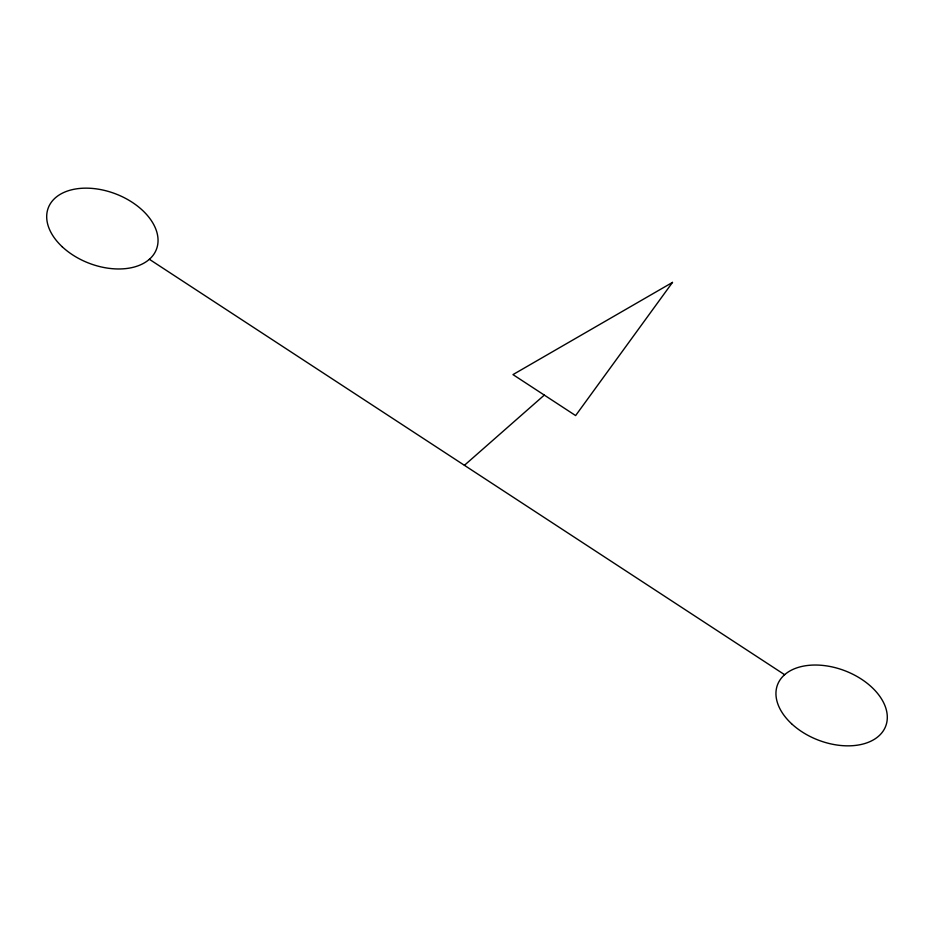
<?xml version="1.0" encoding="UTF-8"?>
<svg xmlns="http://www.w3.org/2000/svg" width="934" height="934" viewBox="0 0 934 934"><rect width="100%" height="100%" fill="white"/><g stroke="black" fill="none" stroke-linecap="round" stroke-linejoin="round"><path stroke-width="1.4" d="M464.42 465.307L544.3 395.094M149.37 259.29L784.63 674.71M672.492 282.407L575.624 415.572L512.976 374.604L672.492 282.407M62.274 246.821A57.908 37.138 21 0 0 155.873 250.651A57.908 37.138 21 0 0 88.975 188.213A57.908 37.138 21 0 0 62.274 246.821M791.53 723.698A57.908 37.138 21 0 0 885.128 727.528A57.908 37.138 21 0 0 818.219 665.09A57.908 37.138 21 0 0 791.53 723.698"/></g></svg>
